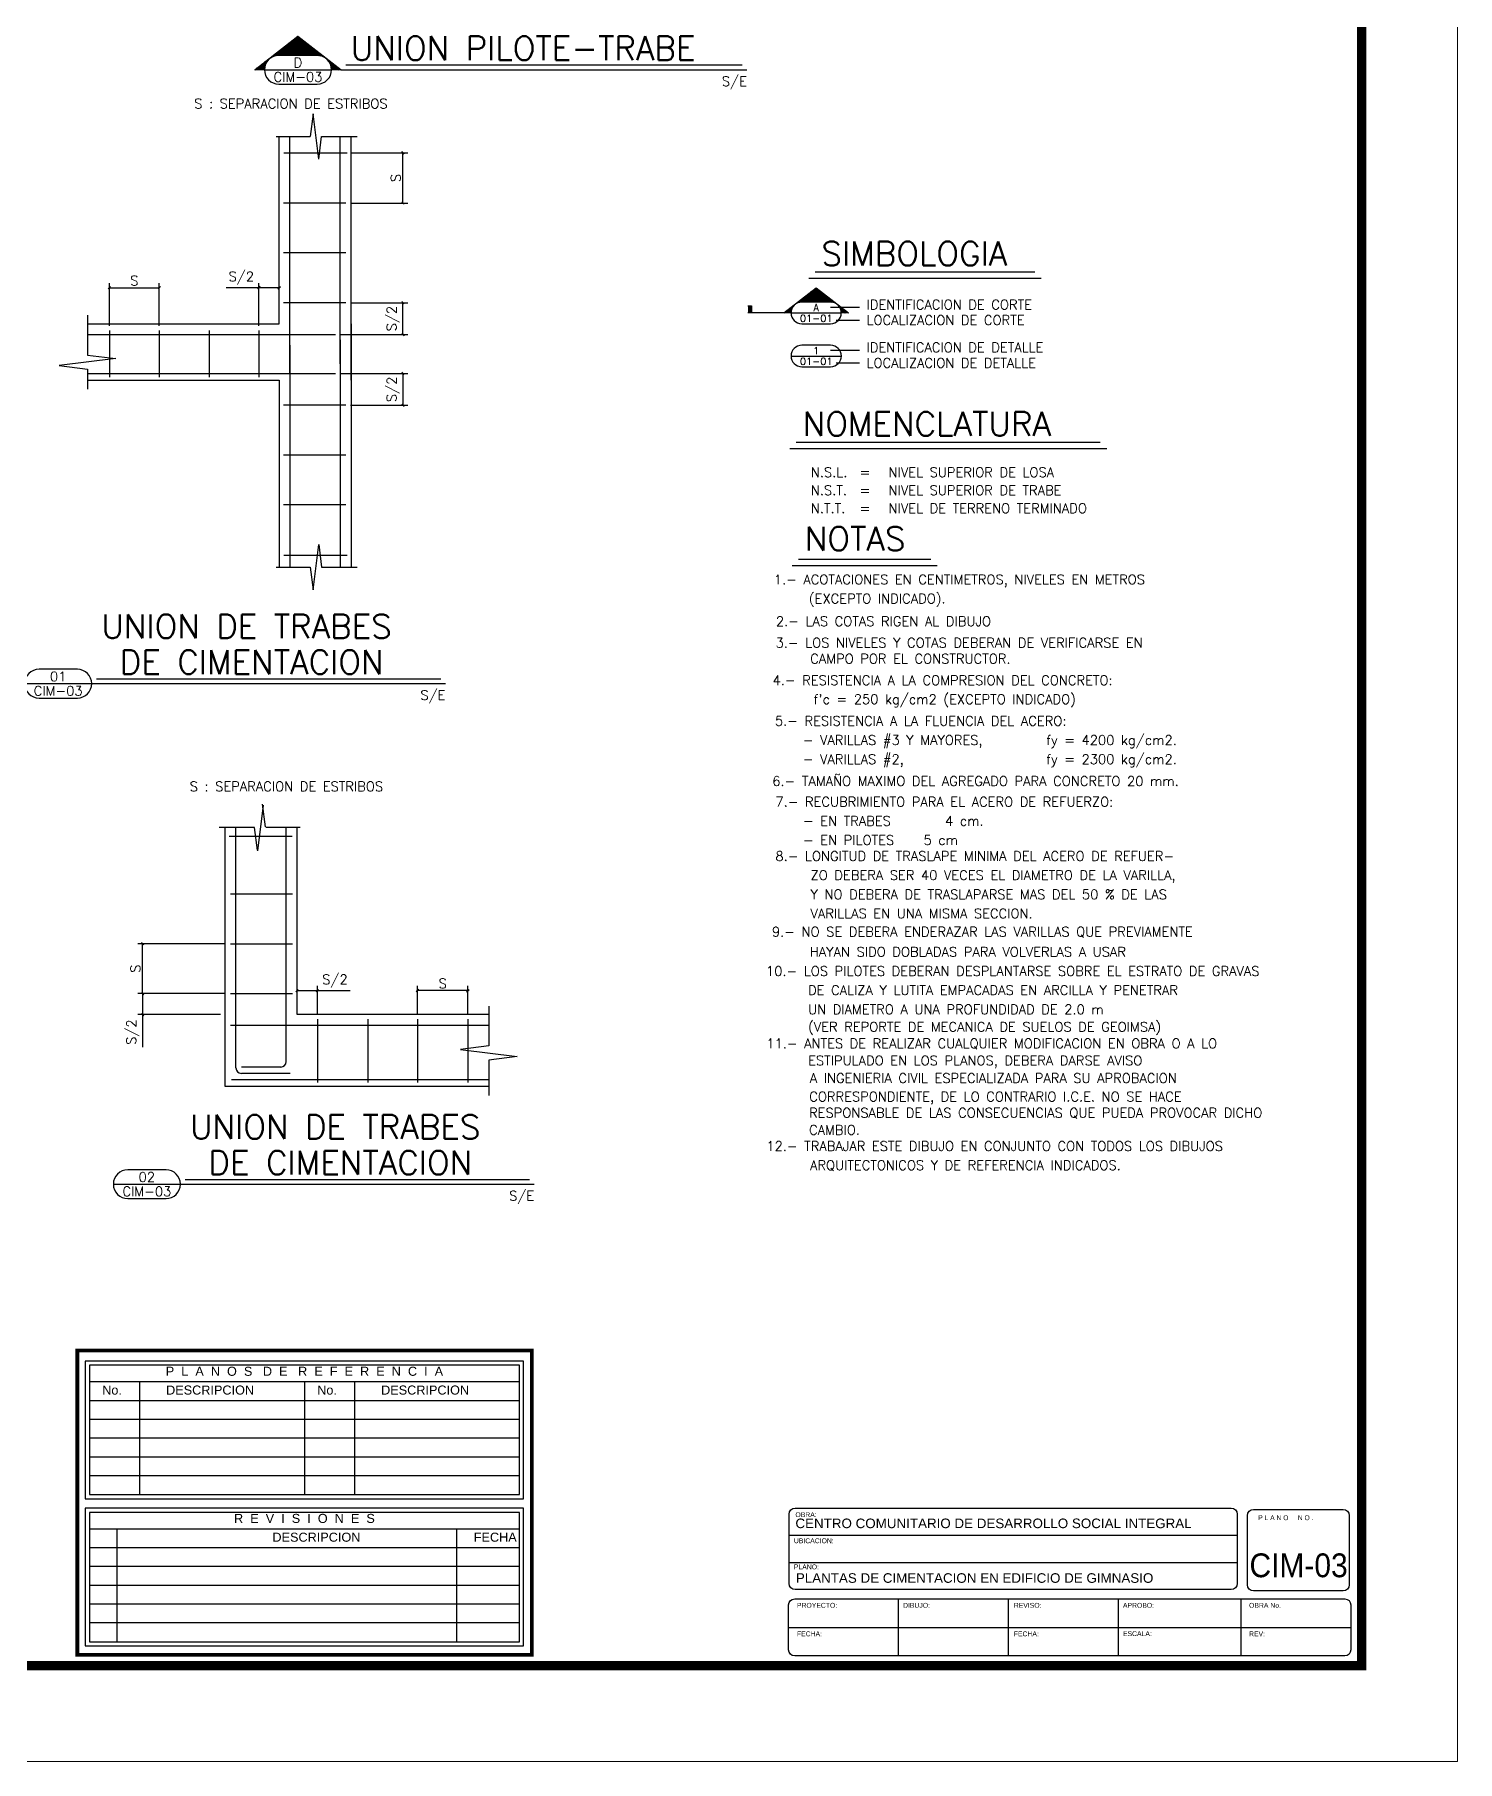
# Model space of a CAD drawing. Header units: inches. Extents: x 86960 to 403024, y -4000 to 57000.
# Drawn here: x 373318 to 403024, y -4000 to 32060 of the extents above; entities that cross this region are included whole.
import ezdxf
from ezdxf.enums import TextEntityAlignment as Align

# ---------------------------------------------------------------- set-up
doc = ezdxf.new("R2010")
doc.units = ezdxf.units.IN
doc.header["$LTSCALE"] = 1500
doc.header["$MEASUREMENT"] = 0
doc.linetypes.add('HIDDEN', pattern=[9.525, 6.35, -3.175])
doc.layers.get('Defpoints').update_dxf_attribs({"true_color": 0xffffff})
for name, color, linetype in [('1', 7, 'Continuous'), ('3', 3, 'Continuous'), ('5', 7, 'Continuous'), ('6', 7, 'Continuous'), ('8', 1, 'Continuous'), ('Membrete', 1, 'Continuous'), ('PLANO01', 7, 'Continuous')]:
    doc.layers.add(name, color=color, linetype=linetype)
doc.layers.add('cambios', color=242, linetype='Continuous', lineweight=60, true_color=0xe00631)
doc.styles.add('Arial', font='ARIAL.TTF', dxfattribs={"width": 1.2, "height": 3})
doc.styles.add('ROMANS', font='ROMANS.shx', dxfattribs={"height": 200})
doc.dimstyles.get("Standard").update_dxf_attribs({"dimtxt": 0.18, "dimasz": 0.18, "dimexe": 0.18, "dimexo": 0.0625, "dimgap": 0.09, "dimtad": 0, "dimtih": 1, "dimtoh": 1, "dimdec": 4, "dimzin": 0, "dimdsep": 46, "dimtxsty": 'Standard', "dimcen": 0.09, "dimadec": 0, "dimazin": 0, "dimtfac": 1, "dimtdec": 4, "dimtofl": 0, "dimtmove": 0, "dimatfit": 3, "dimfxl": 1, "dimtolj": 1, "dimtzin": 0, "dimarcsym": 0})

# ---------------------------------------------------------------- blocks, each defined once
blk = doc.blocks.new('*X161')
at = {"color": 0}
for p, q in [((33384, 4304), (33437, 4357)), ((33396, 4307), (33477, 4388)), ((33406, 4309), (33517, 4419)), ((33416, 4310), (33556, 4450)), ((33425, 4310), (33572, 4457)), ((33434, 4310), (33577, 4453)), ((33442, 4310), (33582, 4449)), ((33451, 4310), (33587, 4445)), ((33460, 4310), (33592, 4441)), ((33469, 4310), (33597, 4438)), ((33478, 4310), (33602, 4434)), ((33487, 4310), (33607, 4430)), ((33495, 4310), (33612, 4426)), ((33504, 4310), (33617, 4422)), ((33513, 4310), (33622, 4418)), ((33522, 4310), (33627, 4414)), ((33531, 4310), (33632, 4411)), ((33540, 4310), (33637, 4407)), ((33548, 4310), (33642, 4403)), ((33557, 4310), (33647, 4399)), ((33566, 4310), (33652, 4395)), ((33575, 4310), (33657, 4391)), ((33584, 4310), (33662, 4387)), ((33593, 4310), (33667, 4383)), ((33602, 4310), (33671, 4380)), ((33610, 4310), (33676, 4376)), ((33619, 4310), (33681, 4372)), ((33628, 4310), (33686, 4368)), ((33637, 4310), (33691, 4364)), ((33646, 4310), (33696, 4360)), ((33655, 4310), (33701, 4356)), ((33663, 4310), (33706, 4353)), ((33672, 4310), (33711, 4349)), ((33681, 4310), (33716, 4345)), ((33690, 4310), (33721, 4341)), ((33699, 4310), (33726, 4337)), ((33708, 4310), (33731, 4333)), ((33716, 4310), (33736, 4329)), ((33233, 4197), (33238, 4203)), ((33242, 4197), (33278, 4233)), ((33250, 4197), (33318, 4264)), ((33259, 4197), (33357, 4295)), ((33268, 4197), (33318, 4247)), ((33277, 4197), (33312, 4232)), ((33286, 4197), (33308, 4220)), ((33295, 4197), (33307, 4209)), ((33303, 4197), (33306, 4200)), ((33369, 4298), (33397, 4326)), ((33725, 4309), (33741, 4325)), ((33733, 4309), (33746, 4322)), ((33741, 4307), (33751, 4318)), ((33748, 4306), (33756, 4314)), ((33755, 4304), (33761, 4310)), ((33761, 4301), (33766, 4306)), ((33767, 4299), (33771, 4302)), ((33773, 4296), (33776, 4298)), ((33779, 4292), (33781, 4295)), ((33784, 4289), (33786, 4291)), ((33789, 4285), (33791, 4287)), ((33794, 4281), (33796, 4283)), ((33798, 4277), (33801, 4279)), ((33803, 4272), (33806, 4275)), ((33807, 4267), (33811, 4271)), ((33810, 4262), (33816, 4267)), ((33814, 4257), (33821, 4264)), ((33817, 4251), (33826, 4260)), ((33820, 4245), (33831, 4256)), ((33823, 4239), (33836, 4252)), ((33825, 4233), (33841, 4248)), ((33827, 4226), (33846, 4244)), ((33829, 4219), (33850, 4240)), ((33830, 4211), (33855, 4237)), ((33831, 4203), (33860, 4233)), ((33834, 4197), (33865, 4229)), ((33843, 4197), (33870, 4225)), ((33851, 4197), (33875, 4221)), ((33860, 4197), (33880, 4217)), ((33869, 4197), (33885, 4213)), ((33878, 4197), (33890, 4209)), ((33887, 4197), (33895, 4206)), ((33896, 4197), (33900, 4202)), ((33904, 4197), (33905, 4198))]:
    blk.add_line(p, q, dxfattribs=at)
blk = doc.blocks.new('_Oblique')
at = {"color": 0, "linetype": 'ByBlock', "lineweight": -2}
blk.add_line((-0.5, -0.5), (0.5, 0.5), dxfattribs=at)
blk = doc.blocks.new('*D180')
at = {"layer": '5', "color": 0, "lineweight": -2, "transparency": 16777216}
for p, q in [((379942, 29590), (381108, 29590)), ((381008, 28541), (381008, 29590)), ((379916, 28541), (381108, 28541))]:
    blk.add_line(p, q, dxfattribs=at)
at = {"layer": 'Defpoints', "color": 0, "transparency": 16777216}
for p in [(379842, 29590), (381008, 29590), (379816, 28541)]:
    blk.add_point(p, dxfattribs=at)
at = {"layer": '5', "color": 0, "lineweight": -2, "transparency": 16777216, "xscale": 50, "yscale": 50, "zscale": 50}
for p, rotation in [((381008, 29590), 90), ((381008, 28541), 270)]:
    blk.add_blockref('_Oblique', p, dxfattribs=dict(at, rotation=rotation))
at = {"layer": '5', "color": 0, "transparency": 16777216, "insert": (380858, 29065), "char_height": 200, "attachment_point": 5, "rotation": 90, "style": 'ROMANS'}
blk.add_mtext('\\A1;S', dxfattribs=at)
blk = doc.blocks.new('*D181')
at = {"layer": '5', "color": 0, "lineweight": -2, "transparency": 16777216}
for p, q in [((377306, 12035), (375473, 12035)), ((375573, 12035), (375573, 11596)), ((377197, 11596), (375473, 11596)), ((375573, 11596), (375573, 10913))]:
    blk.add_line(p, q, dxfattribs=at)
at = {"layer": 'Defpoints', "color": 0, "transparency": 16777216}
for p in [(377406, 12035), (375573, 11596), (377297, 11596)]:
    blk.add_point(p, dxfattribs=at)
at = {"layer": '5', "color": 0, "lineweight": -2, "transparency": 16777216, "xscale": 50, "yscale": 50, "zscale": 50}
for p, rotation in [((375573, 12035), 90), ((375573, 11596), 270)]:
    blk.add_blockref('_Oblique', p, dxfattribs=dict(at, rotation=rotation))
at = {"layer": '5', "color": 0, "transparency": 16777216, "insert": (375370, 11229), "char_height": 200, "attachment_point": 5, "rotation": 90, "style": 'ROMANS'}
blk.add_mtext('\\A1;S/2', dxfattribs=at)
blk = doc.blocks.new('*D182')
at = {"layer": '5', "color": 0, "lineweight": -2, "transparency": 16777216}
for p, q in [((377306, 13075), (375473, 13075)), ((375573, 12035), (375573, 13075)), ((377306, 12035), (375473, 12035))]:
    blk.add_line(p, q, dxfattribs=at)
at = {"layer": 'Defpoints', "color": 0, "transparency": 16777216}
for p in [(375573, 13075), (377406, 13075), (377406, 12035)]:
    blk.add_point(p, dxfattribs=at)
at = {"layer": '5', "color": 0, "lineweight": -2, "transparency": 16777216, "xscale": 50, "yscale": 50, "zscale": 50}
for p, rotation in [((375573, 13075), 90), ((375573, 12035), 270)]:
    blk.add_blockref('_Oblique', p, dxfattribs=dict(at, rotation=rotation))
at = {"layer": '5', "color": 0, "transparency": 16777216, "insert": (375423, 12555), "char_height": 200, "attachment_point": 5, "rotation": 90, "style": 'ROMANS'}
blk.add_mtext('\\A1;S', dxfattribs=at)
blk = doc.blocks.new('*D183')
at = {"layer": '5', "color": 0, "lineweight": -2, "transparency": 16777216}
for p, q in [((378797, 11696), (378797, 12196)), ((378797, 12096), (379222, 12096)), ((379222, 11598), (379222, 12196)), ((379222, 12096), (379906, 12096))]:
    blk.add_line(p, q, dxfattribs=at)
at = {"layer": 'Defpoints', "color": 0, "transparency": 16777216}
for p in [(379222, 12096), (378797, 11596), (379222, 11498)]:
    blk.add_point(p, dxfattribs=at)
at = {"layer": '5', "color": 0, "lineweight": -2, "transparency": 16777216, "xscale": 50, "yscale": 50, "zscale": 50, "rotation": 180}
blk.add_blockref('_Oblique', (378797, 12096), dxfattribs=at)
at = {"layer": '5', "color": 0, "lineweight": -2, "transparency": 16777216, "xscale": 50, "yscale": 50, "zscale": 50}
blk.add_blockref('_Oblique', (379222, 12096), dxfattribs=at)
at = {"layer": '5', "color": 0, "transparency": 16777216, "insert": (379589, 12298), "char_height": 200, "attachment_point": 5, "style": 'ROMANS'}
blk.add_mtext('\\A1;S/2', dxfattribs=at)
blk = doc.blocks.new('*D184')
at = {"layer": '5', "color": 0, "lineweight": -2, "transparency": 16777216}
for p, q in [((379916, 26461), (381108, 26461)), ((381008, 25797), (381008, 26461)), ((379699, 25797), (381108, 25797))]:
    blk.add_line(p, q, dxfattribs=at)
at = {"layer": 'Defpoints', "color": 0, "transparency": 16777216}
for p in [(379816, 26461), (381008, 26461), (379599, 25797)]:
    blk.add_point(p, dxfattribs=at)
at = {"layer": '5', "color": 0, "lineweight": -2, "transparency": 16777216, "xscale": 50, "yscale": 50, "zscale": 50}
for p, rotation in [((381008, 26461), 90), ((381008, 25797), 270)]:
    blk.add_blockref('_Oblique', p, dxfattribs=dict(at, rotation=rotation))
at = {"layer": '5', "color": 0, "transparency": 16777216, "insert": (380806, 26129), "char_height": 200, "attachment_point": 5, "rotation": 90, "style": 'ROMANS'}
blk.add_mtext('\\A1;S/2', dxfattribs=at)
blk = doc.blocks.new('*D185')
at = {"layer": '5', "color": 0, "lineweight": -2, "transparency": 16777216}
for p, q in [((379699, 24983), (381108, 24983)), ((381008, 24983), (381008, 24319)), ((379916, 24319), (381108, 24319))]:
    blk.add_line(p, q, dxfattribs=at)
at = {"layer": 'Defpoints', "color": 0, "transparency": 16777216}
for p in [(379599, 24983), (379816, 24319), (381008, 24319)]:
    blk.add_point(p, dxfattribs=at)
at = {"layer": '5', "color": 0, "lineweight": -2, "transparency": 16777216, "xscale": 50, "yscale": 50, "zscale": 50}
for p, rotation in [((381008, 24983), 90), ((381008, 24319), 270)]:
    blk.add_blockref('_Oblique', p, dxfattribs=dict(at, rotation=rotation))
at = {"layer": '5', "color": 0, "transparency": 16777216, "insert": (380806, 24651), "char_height": 200, "attachment_point": 5, "rotation": 90, "style": 'ROMANS'}
blk.add_mtext('\\A1;S/2', dxfattribs=at)
blk = doc.blocks.new('*D186')
at = {"layer": '5', "color": 0, "lineweight": -2, "transparency": 16777216}
for p, q in [((378000, 26772), (377317, 26772)), ((378000, 25978), (378000, 26872)), ((378425, 26772), (378000, 26772)), ((378425, 26122), (378425, 26872))]:
    blk.add_line(p, q, dxfattribs=at)
at = {"layer": 'Defpoints', "color": 0, "transparency": 16777216}
for p in [(378000, 26772), (378425, 26022), (378000, 25878)]:
    blk.add_point(p, dxfattribs=at)
at = {"layer": '5', "color": 0, "lineweight": -2, "transparency": 16777216, "xscale": 50, "yscale": 50, "zscale": 50, "rotation": 180}
blk.add_blockref('_Oblique', (378000, 26772), dxfattribs=at)
at = {"layer": '5', "color": 0, "lineweight": -2, "transparency": 16777216, "xscale": 50, "yscale": 50, "zscale": 50}
blk.add_blockref('_Oblique', (378425, 26772), dxfattribs=at)
at = {"layer": '5', "color": 0, "transparency": 16777216, "insert": (377634, 26974), "char_height": 200, "attachment_point": 5, "style": 'ROMANS'}
blk.add_mtext('\\A1;S/2', dxfattribs=at)
blk = doc.blocks.new('*D187')
at = {"layer": '5', "color": 0, "lineweight": -2, "transparency": 16777216}
for p, q in [((374880, 25978), (374880, 26872)), ((374880, 26772), (375920, 26772)), ((375920, 25978), (375920, 26872))]:
    blk.add_line(p, q, dxfattribs=at)
at = {"layer": 'Defpoints', "color": 0, "transparency": 16777216}
for p in [(375920, 26772), (374880, 25878), (375920, 25878)]:
    blk.add_point(p, dxfattribs=at)
at = {"layer": '5', "color": 0, "lineweight": -2, "transparency": 16777216, "xscale": 50, "yscale": 50, "zscale": 50, "rotation": 180}
blk.add_blockref('_Oblique', (374880, 26772), dxfattribs=at)
at = {"layer": '5', "color": 0, "lineweight": -2, "transparency": 16777216, "xscale": 50, "yscale": 50, "zscale": 50}
blk.add_blockref('_Oblique', (375920, 26772), dxfattribs=at)
at = {"layer": '5', "color": 0, "transparency": 16777216, "insert": (375400, 26922), "char_height": 200, "attachment_point": 5, "style": 'ROMANS'}
blk.add_mtext('\\A1;S', dxfattribs=at)
blk = doc.blocks.new('*D188')
at = {"layer": '5', "color": 0, "lineweight": -2, "transparency": 16777216}
for p, q in [((381313, 11598), (381313, 12196)), ((382364, 12096), (381313, 12096)), ((382364, 11598), (382364, 12196))]:
    blk.add_line(p, q, dxfattribs=at)
at = {"layer": 'Defpoints', "color": 0, "transparency": 16777216}
for p in [(381313, 12096), (381313, 11498), (382364, 11498)]:
    blk.add_point(p, dxfattribs=at)
at = {"layer": '5', "color": 0, "lineweight": -2, "transparency": 16777216, "xscale": 50, "yscale": 50, "zscale": 50, "rotation": 180}
blk.add_blockref('_Oblique', (381313, 12096), dxfattribs=at)
at = {"layer": '5', "color": 0, "lineweight": -2, "transparency": 16777216, "xscale": 50, "yscale": 50, "zscale": 50}
blk.add_blockref('_Oblique', (382364, 12096), dxfattribs=at)
at = {"layer": '5', "color": 0, "transparency": 16777216, "insert": (381838, 12246), "char_height": 200, "attachment_point": 5, "style": 'ROMANS'}
blk.add_mtext('\\A1;S', dxfattribs=at)

msp = doc.modelspace()

# ---------------------------------------------------------------- hatches: boundary and pattern name
at = {"layer": '1'}
h = msp.add_hatch(dxfattribs=at)
h.set_pattern_fill('ANSI31', color=256, scale=10, style=0)
h.set_pattern_definition([(45, (377917.3062, 30724.696), (-0.8838835, 0.8838835), [])])
edge = h.paths.add_edge_path()
edge.add_line((378117.31, 31324.7), (377917.31, 31324.7))
edge.add_line((377917.31, 31324.7), (378817.31, 32024.7))
edge.add_line((378817.31, 32024.7), (379717.31, 31324.7))
edge.add_line((379717.31, 31324.7), (379517.31, 31324.7))
edge.add_arc((379217.31, 31324.7), 300, 0, 90)
edge.add_line((379217.31, 31624.7), (378417.31, 31624.7))
edge.add_arc((378417.31, 31324.7), 300, 90, 180)

# ---------------------------------------------------------------- linework, layer by layer
at = {"const_width": 198}
msp.add_lwpolyline([(314024.05, -1999.97), (401024.05, -1999.97), (401024.05, 55000.03), (314024.05, 55000.03)], close=True, dxfattribs=at)
at = {"layer": '1'}
for p, q in [((379217.31, 31624.7), (378417.31, 31624.7)), ((378117.31, 31324.7), (379517.31, 31324.7)), ((378417.31, 31024.7), (379217.31, 31024.7)), ((374211.16, 18805.96), (373411.16, 18805.96)), ((373111.16, 18505.96), (374511.16, 18505.96)), ((373411.16, 18205.96), (374211.16, 18205.96)), ((376062.54, 8354.09), (375262.54, 8354.09)), ((374962.54, 8054.09), (376362.54, 8054.09)), ((375262.54, 7754.09), (376062.54, 7754.09))]:
    msp.add_line(p, q, dxfattribs=at)
msp.add_lwpolyline([(378117.31, 31324.7), (377917.31, 31324.7), (378817.31, 32024.7), (379717.31, 31324.7), (379517.31, 31324.7, 0.41421356), (379217.31, 31624.7), (378417.31, 31624.7, 0.41421356), (378117.31, 31324.7)], format="xyb", close=True, dxfattribs=at)
for centre, start, end in [((378417.31, 31324.7), 90, 270), ((379217.31, 31324.7), 270, 90), ((373411.16, 18505.96), 90, 270), ((374211.16, 18505.96), 270, 90), ((375262.54, 8054.09), 90, 270), ((376062.54, 8054.09), 270, 90)]:
    msp.add_arc(centre, 300, start, end, dxfattribs=at)
at = {"layer": '3', "color": 3}
for p, q in [((379132.47, 30403.04), (379073.21, 29928.99)), ((379250.98, 29454.94), (379132.47, 30403.04)), ((378362.14, 29928.99), (379073.21, 29928.99)), ((378425.14, 26022.15), (378425.14, 29928.99)), ((379250.98, 29454.94), (379310.24, 29928.99)), ((379310.24, 29928.99), (380050.94, 29928.99)), ((379925.14, 24844.63), (379925.14, 29928.99)), ((374421.6, 26197.28), (374421.6, 25368.02)), ((374421.6, 26022.15), (378425.14, 26022.15)), ((379925.14, 26022.15), (379925.14, 20937.79)), ((375013.94, 25293.97), (373829.27, 25145.89)), ((374421.6, 25368.02), (375013.94, 25293.97)), ((373829.27, 25145.89), (374421.6, 25071.85)), ((374421.6, 25071.85), (374421.6, 24653.91)), ((374421.6, 24844.63), (378425.14, 24844.63)), ((378425.14, 24844.63), (378425.14, 20937.79)), ((379132.47, 20463.74), (379250.98, 21411.84)), ((379250.98, 21411.84), (379310.24, 20937.79)), ((378362.14, 20937.79), (379073.21, 20937.79)), ((379073.21, 20937.79), (379132.47, 20463.74)), ((379310.24, 20937.79), (380050.94, 20937.79)), ((378087.79, 15965.27), (377969.28, 15017.17)), ((378072.88, 15987.59), (378132.13, 15513.54)), ((377912.26, 15502.81), (377171.56, 15502.81)), ((377297.35, 10095.97), (377297.35, 15502.81)), ((377971.52, 15028.76), (377912.26, 15502.81)), ((378860.36, 15502.81), (378149.28, 15502.81)), ((378797.35, 11595.97), (378797.35, 15502.81)), ((382800.9, 11595.97), (378797.35, 11595.97)), ((382800.9, 11771.1), (382800.9, 10941.83)), ((382800.9, 10941.83), (382208.56, 10867.79)), ((382208.56, 10867.79), (383393.23, 10719.7)), ((383393.23, 10719.7), (382800.9, 10645.66)), ((382800.9, 10645.66), (382800.9, 9905.24)), ((382800.9, 10095.97), (377297.35, 10095.97))]:
    msp.add_line(p, q, dxfattribs=at)
at = {"layer": '6', "color": 2}
for p, q in [((379817.31, 31424.7), (388088.73, 31424.7)), ((389613.31, 27102.87), (394198.25, 27102.87)), ((389221.1, 23547.85), (395567.58, 23547.85)), ((389266.63, 21107.13), (392027.2, 21107.13)), ((374611.16, 18605.96), (381796.69, 18605.96)), ((376462.54, 8154.09), (383648.07, 8154.09))]:
    msp.add_line(p, q, dxfattribs=at)
at = {"layer": '6'}
for p, q in [((379717.31, 31324.7), (388188.73, 31324.7)), ((389479.98, 26969.53), (394331.59, 26969.53)), ((388211.1, 26397.25), (388286.1, 26397.25)), ((388286.1, 26397.25), (388286.1, 26247.25)), ((389936.1, 26472.25), (389336.1, 26472.25)), ((389933.97, 26365.7), (390538.58, 26365.7)), ((388961.1, 26247.25), (388211.1, 26247.25)), ((389111.1, 26247.25), (388961.1, 26247.25)), ((389111.1, 26247.25), (390161.1, 26247.25)), ((389336.1, 26022.25), (389936.1, 26022.25)), ((390052.46, 26099.18), (390538.58, 26099.18)), ((389111.73, 25347.46), (390161.73, 25347.46)), ((389936.73, 25572.46), (389336.73, 25572.46)), ((389933.97, 25471.73), (390538.58, 25471.73)), ((389336.73, 25122.46), (389936.73, 25122.46)), ((390052.46, 25205.21), (390538.58, 25205.21)), ((389087.76, 23414.52), (395700.91, 23414.52)), ((389133.3, 20973.8), (392160.53, 20973.8)), ((374511.16, 18505.96), (381896.69, 18505.96)), ((376362.54, 8054.09), (383748.07, 8054.09))]:
    msp.add_line(p, q, dxfattribs=at)
msp.add_lwpolyline([(389936.1, 26472.25), (389336.1, 26472.25, 0.41421356), (389111.1, 26247.25), (388961.1, 26247.25), (389636.1, 26772.25), (390311.1, 26247.25), (390161.1, 26247.25, 0.41421356), (389936.1, 26472.25)], format="xyb", close=True, dxfattribs=at)
for centre, start, end in [((389336.1, 26247.25), 90, 270), ((389936.1, 26247.25), 270, 90), ((389336.73, 25347.46), 90, 270), ((389936.73, 25347.46), 270, 90)]:
    msp.add_arc(centre, 225, start, end, dxfattribs=at)
msp.add_solid([(388211.1, 26247.25), (388211.1, 26397.25), (388286.1, 26247.25), (388286.1, 26397.25)], dxfattribs=at)
at = {"layer": '8', "color": 2, "linetype": 'HIDDEN'}
for p, q in [((378523.15, 29589.77), (379841.9, 29589.77)), ((379816.04, 28540.73), (378518.08, 28540.73)), ((379816.04, 27500.73), (378518.08, 27500.73)), ((379816.04, 26460.73), (378518.08, 26460.73)), ((374880.27, 25877.79), (374880.27, 24902.31)), ((375920.27, 25877.79), (375920.27, 24902.31)), ((376960.27, 25877.79), (376960.27, 24902.31)), ((378000.27, 25877.79), (378000.27, 24902.31)), ((379816.04, 24319.37), (378518.08, 24319.37)), ((379816.04, 23279.37), (378518.08, 23279.37)), ((379816.04, 22239.37), (378518.08, 22239.37)), ((378523.15, 21190.33), (379841.9, 21190.33)), ((378699.34, 15311.59), (377380.6, 15311.59)), ((377406.46, 14114.54), (378704.42, 14114.54)), ((377406.46, 13074.54), (378704.42, 13074.54)), ((377406.46, 12034.54), (378704.42, 12034.54)), ((379222.35, 11497.96), (379222.35, 10179.21)), ((380273.1, 11497.96), (380273.1, 10179.21)), ((381313.1, 11497.96), (381313.1, 10179.21)), ((382363.84, 11497.96), (382363.84, 10179.21))]:
    msp.add_line(p, q, dxfattribs=at)
at = {"layer": '8', "color": 5}
for p, q in [((378650.14, 24972.15), (378650.14, 29928.99)), ((379700.14, 25182.13), (379700.14, 29928.99)), ((374421.6, 25797.15), (379599.37, 25797.15)), ((379700.14, 25684.65), (379700.14, 20937.79)), ((378650.14, 25572.15), (378650.14, 20937.79)), ((374421.6, 24983.92), (379599.37, 24983.92)), ((377522.35, 10481.11), (377522.35, 15502.81)), ((378572.35, 10613.18), (378572.35, 15502.81)), ((382800.9, 11370.97), (377411.03, 11370.97)), ((378459.85, 10500.68), (377634.85, 10500.68)), ((382800.9, 10235.25), (377431.32, 10235.25)), ((378657.2, 10368.61), (377634.85, 10368.61))]:
    msp.add_line(p, q, dxfattribs=at)
for centre, start, end in [((377634.85, 10481.11), 180, 270), ((378459.85, 10613.18), 270, 0)]:
    msp.add_arc(centre, 112.5, start, end, dxfattribs=at)
at = {"layer": 'cambios', "color": 7, "lineweight": 5}
msp.add_lwpolyline([(312024.05, 57000.03), (403024.05, 57000.03), (403024.05, -3999.97), (312024.05, -3999.97)], close=True, dxfattribs=at)
at = {"layer": 'Membrete', "color": 8}
for p, q in [((383441.17, 3925.66), (374463.39, 3925.66)), ((375509.35, 3925.66), (375509.35, 1572.26)), ((378952.28, 3925.66), (378952.28, 1572.26)), ((379998.23, 3925.66), (379998.23, 1572.26)), ((383441.17, 3533.43), (374463.39, 3533.43)), ((383441.17, 3141.19), (374463.39, 3141.19)), ((383441.17, 2748.96), (374463.39, 2748.96)), ((383441.17, 2356.73), (374463.39, 2356.73)), ((383441.17, 1964.49), (374463.39, 1964.49)), ((383441.17, 853.17), (374463.39, 853.17)), ((375038.38, 853.17), (375038.38, -1500.23)), ((382133.73, -1500.23), (382133.73, 853.17)), ((389071.3, 724.43), (398427.47, 724.43)), ((383441.17, 460.93), (374463.39, 460.93)), ((383441.17, 68.7), (374463.39, 68.7)), ((389071.3, 157.37), (398427.47, 157.37)), ((383441.17, -323.53), (374463.39, -323.53)), ((383441.17, -715.76), (374463.39, -715.76)), ((391356.24, -1795.41), (391356.24, -604.63)), ((393652.75, -1795.41), (393652.75, -604.63)), ((395949.27, -1795.41), (395949.27, -604.63)), ((383441.17, -1108), (374463.39, -1108)), ((389059.73, -1200.02), (400797.46, -1200.02))]:
    msp.add_line(p, q, dxfattribs=at)
at = {"layer": 'Membrete', "color": 8, "const_width": 79.45}
msp.add_lwpolyline([(383697.66, 4583.35), (374210.94, 4583.35), (374210.94, -1772.28), (383697.66, -1772.28)], close=True, dxfattribs=at)
at = {"layer": 'Membrete'}
for points in [[(374376.23, 1485.1), (383528.33, 1485.1), (383528.33, 4361.47), (374376.23, 4361.47)], [(374463.39, 1572.26), (383441.17, 1572.26), (383441.17, 4274.31), (374463.39, 4274.31)], [(374376.23, -1587.39), (383528.33, -1587.39), (383528.33, 1288.98), (374376.23, 1288.98)], [(374463.39, -1500.23), (383441.17, -1500.23), (383441.17, 1201.82), (374463.39, 1201.82)]]:
    msp.add_lwpolyline(points, close=True, dxfattribs=at)
at = {"layer": 'Membrete', "color": 5}
for points in [[(389198.89, -409.62, -0.41421356), (389071.3, -282.03), (389071.3, 1163.92, -0.41421356), (389198.89, 1291.5), (398299.88, 1291.5, -0.41421356), (398427.47, 1163.92), (398427.47, -282.03, -0.41421356), (398299.88, -409.62)], [(398765.01, 1261.71), (400636.24, 1261.71, -0.41421356), (400763.82, 1134.13), (400763.82, -311.83, -0.41421356), (400636.24, -439.41), (398765.01, -439.41, -0.41421356), (398637.42, -311.83), (398637.42, 1134.13, -0.41421356)], [(389187.31, -1795.41, -0.41421356), (389059.73, -1667.83), (389059.73, -732.21, -0.41421356), (389187.31, -604.63), (400669.88, -604.63, -0.41421356), (400797.46, -732.21), (400797.46, -1667.83, -0.41421356), (400669.88, -1795.41)]]:
    msp.add_lwpolyline(points, format="xyb", close=True, dxfattribs=at)
at = {"layer": 'Membrete', "color": 8}
msp.add_lwpolyline([(398500.95, -604.63), (398500.95, -1795.41)], dxfattribs=at)

# ---------------------------------------------------------------- block references
at = {"layer": '6', "xscale": 2, "yscale": 2, "zscale": 2}
msp.add_blockref('*X161', (322498.85, 17853.04), dxfattribs=at)

# ---------------------------------------------------------------- texts
at = {"layer": '1', "style": 'ROMANS'}
for s, p in [('D', (378817.31, 31474.7)), ('CIM-03', (378817.31, 31174.7)), ('01', (373811.16, 18655.96)), ('CIM-03', (373811.16, 18355.96)), ('02', (375662.54, 8204.09)), ('CIM-03', (375662.54, 7904.09))]:
    msp.add_text(s, height=200, dxfattribs=at).set_placement(p, align=Align.MIDDLE)
at = {"layer": '6', "color": 2, "style": 'ROMANS'}
for s, p in [('UNION PILOTE-TRABE', (379917.31, 31524.7)), ('SIMBOLOGIA', (389746.65, 27236.2)), ('NOMENCLATURA', (389354.43, 23681.19)), ('NOTAS', (389399.97, 21282.91)), ('UNION DE TRABES', (374711.16, 19453.18)), ('DE CIMENTACION', (375097.12, 18705.96)), ('UNION DE TRABES', (376562.54, 9001.31)), ('DE CIMENTACION', (376948.49, 8254.09))]:
    msp.add_text(s, height=500, dxfattribs=at).set_placement(p)
at = {"layer": '6', "style": 'ROMANS'}
for p in [(388188.73, 30924.7), (381896.69, 18105.96), (383748.07, 7654.09)]:
    msp.add_text('S/E', height=200, dxfattribs=at).set_placement(p, align=Align.BOTTOM_RIGHT)
for s, p in [('S : SEPARACION DE ESTRIBOS', (376650.95, 30517.99)), ('IDENTIFICACION DE CORTE', (390686.7, 26321.28)), ('LOCALIZACION DE CORTE', (390686.7, 25997.47)), ('IDENTIFICACION DE DETALLE', (390686.7, 25427.31)), ('LOCALIZACION DE DETALLE', (390686.7, 25103.5)), ('N.S.L.', (389524.98, 22820.28)), ('=', (390544.19, 22820.28)), ('NIVEL SUPERIOR DE LOSA', (391148.03, 22820.28)), ('N.S.T.', (389524.98, 22443.6)), ('=', (390544.19, 22443.6)), ('NIVEL SUPERIOR DE TRABE', (391148.03, 22443.6)), ('N.T.T.', (389524.98, 22066.92)), ('=', (390544.19, 22066.92)), ('NIVEL DE TERRENO TERMINADO', (391148.03, 22066.92)), ('1.- ACOTACIONES EN CENTIMETROS, NIVELES EN METROS        ', (388750.51, 20581.16)), ('(EXCEPTO INDICADO).', (389483.84, 20181.16)), ('2.- LAS COTAS RIGEN AL DIBUJO', (388795.33, 19708.26)), ('3.- LOS NIVELES Y COTAS DEBERAN DE VERIFICARSE EN', (388789.06, 19260.72)), ('CAMPO POR EL CONSTRUCTOR.', (389511.04, 18927.39)), (' 4.- RESISTENCIA A LA COMPRESION DEL CONCRETO:', (388590, 18475.73)), ("f'c = 250 kg/cm2 (EXCEPTO INDICADO)", (389581.91, 18080.58)), ('5.- RESISTENCIA A LA FLUENCIA DEL ACERO:', (388775.63, 17627.98)), ('   - VARILLAS #3 Y MAYORES,', (388908.75, 17227.98)), ('fy = 4200 kg/cm2.', (394439.13, 17227.98)), ('   - VARILLAS #2,', (388908.75, 16827.98)), ('fy = 2300 kg/cm2.', (394439.13, 16827.98)), (' 6.- TAMAÑO MAXIMO DEL AGREGADO PARA CONCRETO 20 mm.        ', (388582.68, 16371.52)), ('S : SEPARACION DE ESTRIBOS', (376557.09, 16260.95)), ('7.- RECUBRIMIENTO PARA EL ACERO DE REFUERZO:', (388784.77, 15939.44)), ('   - EN TRABES', (388914.09, 15539.44)), ('4 cm.', (392325.55, 15539.44)), ('   - EN PILOTES   5 cm', (388914.09, 15139.44)), ('8.- LONGITUD DE TRASLAPE MINIMA DEL ACERO DE REFUER-   ', (388784.77, 14806.11)), ('ZO DEBERA SER 40 VECES EL DIAMETRO DE LA VARILLA, ', (389518.1, 14406.11)), ('Y NO DEBERA DE TRASLAPARSE MAS DEL 50 % DE LAS', (389518.1, 14006.11)), ('VARILLAS EN UNA MISMA SECCION.', (389518.1, 13606.11)), (' 9.- NO SE DEBERA ENDERAZAR LAS VARILLAS QUE PREVIAMENTE', (388575.7, 13225.98)), ('HAYAN SIDO DOBLADAS PARA VOLVERLAS A USAR', (389502.8, 12805.98)), ('10.- LOS PILOTES DEBERAN DESPLANTARSE SOBRE EL ESTRATO DE GRAVAS', (388588.31, 12405.1)), ('DE CALIZA Y LUTITA EMPACADAS EN ARCILLA Y PENETRAR', (389466.48, 12005.1)), ('UN DIAMETRO A UNA PROFUNDIDAD DE 2.0 m', (389466.48, 11605.1)), ('(VER REPORTE DE MECANICA DE SUELOS DE GEOIMSA)', (389466.48, 11239.85)), ('12.- TRABAJAR ESTE DIBUJO EN CONJUNTO CON TODOS LOS DIBUJOS', (388596.39, 8750.17)), ('ARQUITECTONICOS Y DE REFERENCIA INDICADOS.', (389506.56, 8350.17))]:
    msp.add_text(s, height=200, dxfattribs=at).set_placement(p)
for s, p in [('A', (389636.1, 26359.75)), ('01-01', (389636.1, 26134.75)), ('01-01', (389636.73, 25234.96)), ('1', (389636.73, 25459.96))]:
    msp.add_text(s, height=150, dxfattribs=at).set_placement(p, align=Align.MIDDLE)
for s, p in [('11.- ANTES DE REALIZAR CUALQUIER MODIFICACION EN OBRA O A LO', (388594.97, 11093.21)), ('ESTIPULADO EN LOS PLANOS, DEBERA DARSE AVISO', (389468.05, 10735.99)), ('A INGENIERIA CIVIL ESPECIALIZADA PARA SU APROBACION', (389501.61, 10369.25)), ('CORRESPONDIENTE, DE LO CONTRARIO I.C.E. NO SE HACE', (389491.93, 9983.46)), ('RESPONSABLE DE LAS CONSECUENCIAS QUE PUEDA PROVOCAR DICHO', (389486.8, 9645.69)), ('CAMBIO.', (389486.8, 9286.37))]:
    msp.add_text(s, height=200, dxfattribs=at).set_placement(p, align=Align.TOP_LEFT)
at = {"layer": 'Membrete', "color": 1, "style": 'Arial'}
for s, p in [('OBRA:', (389202.64, 1102.77)), ('UBICACION:', (389170.53, 557.18)), ('PLANO:', (389170.53, 11.59)), ('PROYECTO:', (389234.74, -790.74)), ('DIBUJO:', (391449.99, -790.74)), ('REVISO:', (393761.55, -790.74)), ('APROBO:', (396041.01, -790.74)), ('OBRA No.', (398673.62, -790.74)), ('FECHA:', (389234.74, -1386.13)), ('FECHA:', (393761.55, -1386.13)), ('ESCALA:', (396041.01, -1382.16)), ('REV:', (398673.62, -1386.13))]:
    msp.add_text(s, height=102.067, dxfattribs=at).set_placement(p)
at = {"layer": 'Membrete', "color": 1, "style": 'Arial', "width": 0.9}
msp.add_text('P L A N O     N O .', height=102.0673, dxfattribs=at).set_placement((398864.95, 1038.58))
at = {"layer": 'Membrete', "color": 0, "style": 'Arial'}
for s, p in [('CENTRO COMUNITARIO DE DESARROLLO SOCIAL INTEGRAL ', (389202.64, 871.97)), ('PLANTAS DE CIMENTACION EN EDIFICIO DE GIMNASIO', (389211.15, -269.66))]:
    msp.add_text(s, height=199.9404, dxfattribs=at).set_placement(p)
at = {"layer": 'Membrete', "color": 7, "style": 'Arial', "width": 0.9}
msp.add_text('CIM-03', height=497.578, dxfattribs=at).set_placement((399707.39, 96.04), align=Align.MIDDLE)
at = {"layer": 'Membrete', "style": 'Arial'}
msp.add_text('REV:', height=102.067, dxfattribs=at).set_placement((398673.62, -1386.13))
at = {"layer": 'PLANO01', "color": 7, "style": 'Arial'}
for s, p in [('P  L  A  N  O  S   D  E   R  E  F  E  R  E  N  C  I  A', (378952.1, 4053.07)), ('R  E  V  I  S  I  O  N  E  S', (378952.1, 980.58))]:
    msp.add_text(s, height=189.3375, dxfattribs=at).set_placement(p, align=Align.CENTER)
for s, height, p in [('No.', 189.338, (374729.99, 3660.84)), ('DESCRIPCION', 189.3375, (376063.87, 3660.84)), ('No.', 189.338, (379218.87, 3660.84)), ('DESCRIPCION', 189.3375, (380552.76, 3660.84)), ('DESCRIPCION', 189.3375, (378284, 588.34)), ('FECHA', 189.338, (382487.45, 588.34))]:
    msp.add_text(s, height=height, dxfattribs=at).set_placement(p)

# ---------------------------------------------------------------- dimensions: what is measured, and where the dimension line sits
at = {"layer": '5'}
for base, p1, p2, angle, text, picture, middle in [((381008.26, 29589.77), (379816.04, 28540.73), (379841.9, 29589.77), 90, 'S', '*D180', (380858.26, 29065.25)), ((381008.26, 26460.73), (379599.37, 25797.15), (379816.04, 26460.73), 90, 'S/2', '*D184', (380805.88, 26128.94)), ((381008.26, 24319.37), (379599.37, 24982.95), (379816.04, 24319.37), 270, 'S/2', '*D185', (380805.88, 24651.16)), ((375572.84, 13074.54), (377406.46, 12034.54), (377406.46, 13074.54), 90, 'S', '*D182', (375422.84, 12554.54)), ((379222.35, 12095.62), (378797.35, 11595.97), (379222.35, 11497.96), 180, 'S/2', '*D183', (379589.02, 12298)), ((381313.1, 12095.62), (382363.84, 11497.96), (381313.1, 11497.96), 180, 'S', '*D188', (381838.47, 12245.62)), ((375572.84, 11595.97), (377406.46, 12034.54), (377297.35, 11595.97), 90, 'S/2', '*D181', (375370.46, 11229.3))]:
    dim = msp.add_linear_dim(base=base, p1=p1, p2=p2, angle=angle, text=text, dimstyle='Standard', override={"dimtxt": 100, "dimasz": 50, "dimexe": 100, "dimexo": 100, "dimgap": 50, "dimtad": 1, "dimtih": 0, "dimtoh": 0, "dimdec": 1, "dimlfac": 0.1, "dimzin": 12, "dimtxsty": 'ROMANS', "dimblk": 'Oblique', "dimtdec": 1}, dxfattribs=at)
    dim.commit()
    dim.dimension.update_dxf_attribs({"geometry": picture, "text_midpoint": middle})
for base, p1, p2, text, picture, middle in [((375920.27, 26771.52), (374880.27, 25877.79), (375920.27, 25877.79), 'S', '*D187', (375400.27, 26921.52)), ((378000.27, 26771.52), (378425.14, 26022.15), (378000.27, 25877.79), 'S/2', '*D186', (377633.6, 26973.9))]:
    dim = msp.add_linear_dim(base=base, p1=p1, p2=p2, text=text, dimstyle='Standard', override={"dimtxt": 100, "dimasz": 50, "dimexe": 100, "dimexo": 100, "dimgap": 50, "dimtad": 1, "dimtih": 0, "dimtoh": 0, "dimdec": 1, "dimlfac": 0.1, "dimzin": 12, "dimtxsty": 'ROMANS', "dimblk": 'Oblique', "dimtdec": 1}, dxfattribs=at)
    dim.commit()
    dim.dimension.update_dxf_attribs({"geometry": picture, "text_midpoint": middle})

doc.saveas('drawing.dxf')
